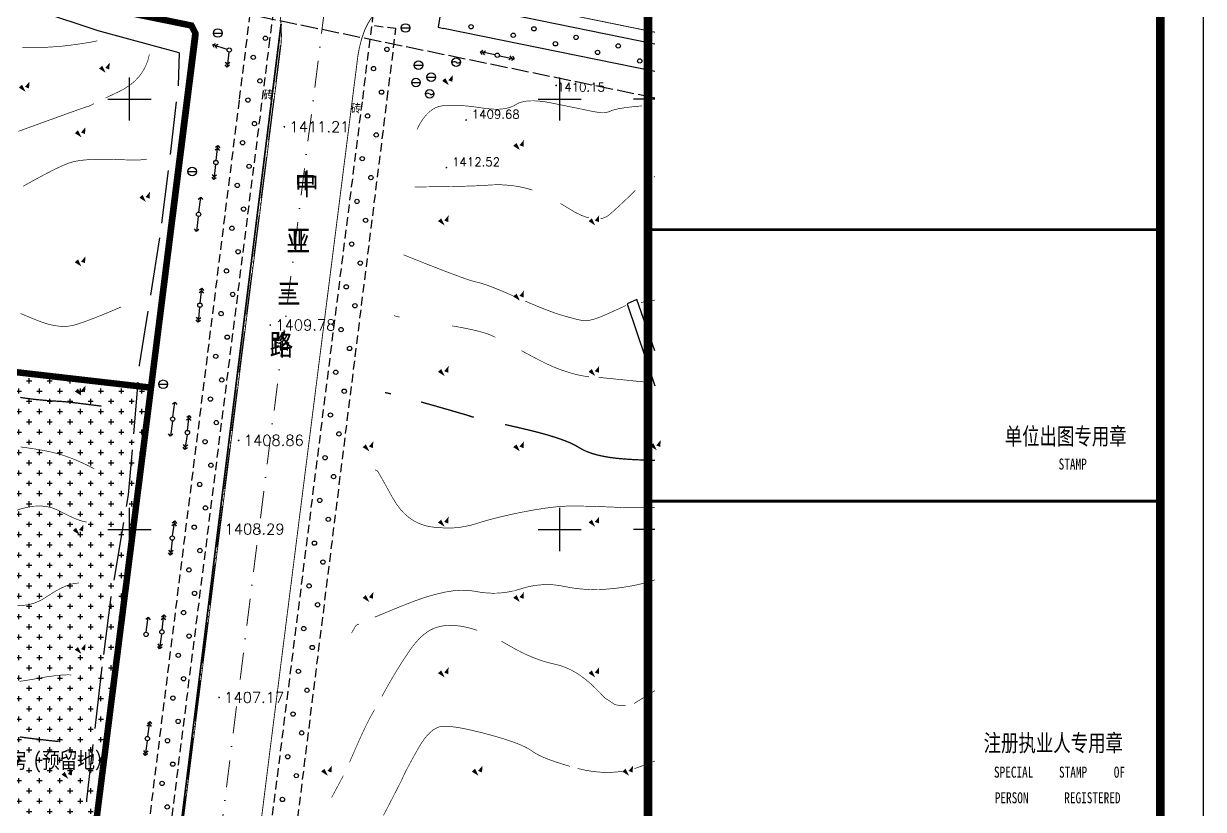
# Model space of a CAD drawing. Extents: x 496261 to 1768172, y 3738341 to 4579341.
# Drawn here: x 497175.4 to 497449.6, y 4379335 to 4379517.5 of the extents above; entities that cross this region are included whole.
import ezdxf
from ezdxf.enums import TextEntityAlignment as Align

# ---------------------------------------------------------------- set-up
doc = ezdxf.new("R2010")
doc.units = 0
doc.header["$MEASUREMENT"] = 0
for name, pattern in [('ACAD_ISO05W100', [34, 24, -3, 0.5, -3, 0.5, -3]), ('DASHDOT2', [0.5, 0.25, -0.125, 0, -0.125]), ('DIVIDE', [1.25, 0.5, -0.25, 0, -0.25, 0, -0.25]), ('X1', [5, 4, -1]), ('X5', [3, 2, -1])]:
    doc.linetypes.add(name, pattern=pattern)
doc.layers.get('0').update_dxf_attribs({"color": 8, "linetype": 'CONTINUOUS'})
for name, color, linetype in [('DGX', 8, 'CONTINUOUS'), ('DLSS', 8, 'CONTINUOUS'), ('DMTZ', 8, 'CONTINUOUS'), ('GCD1', 8, 'CONTINUOUS'), ('GXYZ', 8, 'CONTINUOUS'), ('JMD', 8, 'CONTINUOUS'), ('lgcd', 8, 'CONTINUOUS'), ('PUB_TEXT', 7, 'CONTINUOUS'), ('PUB_TITLE', 7, 'CONTINUOUS'), ('TK', 8, 'CONTINUOUS'), ('ZBTZ', 8, 'CONTINUOUS'), ('用地红线', 1, 'DIVIDE')]:
    doc.layers.add(name, color=color, linetype=linetype)
doc.layers.add('道路红线', color=1, linetype='CONTINUOUS', lineweight=0)
doc.styles.add('-宋体', font='', dxfattribs={"width": 0.8})
doc.styles.add('HT', font='simhei.ttf', dxfattribs={"width": 0.8})
doc.styles.add('HZ', font='', dxfattribs={"width": 0.8})
doc.styles.get("Standard").update_dxf_attribs({"font": 'rs.shx', "bigfont": 'hztxt.shx'})
doc.styles.add('宋体', font='')
doc.styles.get('-宋体').set_extended_font_data('SimSun')
doc.styles.get('HZ').set_extended_font_data('SimSun')
doc.styles.get('宋体').set_extended_font_data('SimSun')
doc.linetypes.add('10411', pattern='A,2,[150,AAA.SHX,S=1,R=0,X=0,Y=1],2,[151,AAA.SHX,S=1,R=0,X=0,Y=3],1e-11', length=4)
doc.linetypes.add('10421', pattern='A,2,[150,AAA.SHX,S=1,R=0,X=0,Y=1],1e-11', length=2)
doc.linetypes.add('1161', pattern='A,0,[149,AAA.SHX,S=0.1,R=0,X=0,Y=0],-1.6', length=1.6)

# ---------------------------------------------------------------- blocks, each defined once
blk = doc.blocks.new('GC200')
at = {"linetype": 'Continuous', "const_width": 0.2, "flags": 128}
blk.add_lwpolyline([(-0.1, 0, 1), (0.1, 0, 1)], format="xyb", close=True, dxfattribs=at)
blk = doc.blocks.new('gc013a')
at = {"linetype": 'Continuous'}
blk.add_line((0.5, 0), (4, 0), dxfattribs=at)
at = {"linetype": 'Continuous', "flags": 128}
for points in [[(2.88, 0.5), (3.38, 0), (2.88, -0.5)], [(3.5, 0.5), (4, 0), (3.5, -0.5)]]:
    blk.add_lwpolyline(points, dxfattribs=at)
blk = doc.blocks.new('gc170')
at = {"linetype": 'Continuous'}
blk.add_circle((0, 0), 0.5, dxfattribs=at)
blk = doc.blocks.new('GC042')
blk.add_line((-1, 0), (1, 0))
blk.add_circle((0, 0), 1)
blk = doc.blocks.new('gc046')
blk.add_circle((0, 0), 1)
for centre, start, end in [((-0.43, -0.55), 52.0967, 144.3058), ((0.43, 0.55), 232.0967, 324.3058)]:
    blk.add_arc(centre, 0.694, start, end)
blk = doc.blocks.new('gc090')
for points in [[(-1.02, 0.41, 1, 0, 0), (0.15, -0.9, 0, 0, 0)], [(1.07, 1.45, 0, 1, 0), (0.52, 0.05, 1, 1, 0)]]:
    blk.add_lwpolyline(points, format="xyseb")
blk = doc.blocks.new('gc013b')
at = {"linetype": 'Continuous'}
blk.add_line((0.5, 0), (4, 0), dxfattribs=at)
at = {"linetype": 'Continuous', "flags": 128}
blk.add_lwpolyline([(3.5, 0.5), (4, 0), (3.5, -0.5)], dxfattribs=at)

msp = doc.modelspace()

# ---------------------------------------------------------------- hatches: boundary and pattern name
h = msp.add_hatch()
h.set_pattern_fill('CROSS', color=8, scale=1.5, style=0)
h.set_pattern_definition([(0, (492730.299, 4384732.8264), (2.38125, 2.38125), [1.190625, -3.571875]), (90, (492730.8944, 4384732.2311), (-2.38125, 2.38125), [1.190625, -3.571875])])
h.paths.add_polyline_path([(497160.17, 4379438.09), (497205, 4379432.95), (497181.73, 4379248.73), (497139, 4379253.64)])

# ---------------------------------------------------------------- linework, layer by layer
at = {"color": 0}
for p, q in [((497439.59, 4379469.65), (497321.45, 4379469.65)), ((497321.45, 4379469.65), (497439.59, 4379469.65)), ((497439.12, 4379406.58), (497320.98, 4379406.58))]:
    msp.add_line(p, q, dxfattribs=at)
at = {"color": 0, "const_width": 0.675}
for points in [[(497321.45, 4379469.65), (497439.59, 4379469.65)], [(497320.98, 4379406.58), (497439.12, 4379406.58)]]:
    msp.add_lwpolyline(points, dxfattribs=at)
at = {"elevation": 1400.7}
msp.add_lwpolyline([(497160.17, 4379438.09), (497205, 4379432.95), (497181.73, 4379248.73), (497139, 4379253.64)], close=True, dxfattribs=at)
at = {"layer": 'DGX', "color": 8, "linetype": 'Continuous'}
for points, const_width, elevation in [([(497175.12, 4379512.03), (497176.13, 4379512.03), (497177.22, 4379512), (497178.36, 4379511.98), (497179.52, 4379511.99), (497180.71, 4379512.02), (497181.92, 4379512.09), (497183.16, 4379512.17), (497184.43, 4379512.29), (497185.72, 4379512.43), (497187.04, 4379512.6), (497188.3, 4379512.78), (497189.42, 4379512.95), (497190.41, 4379513.11), (497191.27, 4379513.26), (497191.99, 4379513.4), (497192.53, 4379513.53)], 0.15, 1409.5), ([(497194.42, 4379500.22), (497194.87, 4379500.44), (497196.1, 4379501.03), (497197.51, 4379501.69), (497198.92, 4379502.44), (497200.18, 4379503.29), (497201.3, 4379504.23), (497202.26, 4379505.26), (497203.07, 4379506.39), (497203.74, 4379507.62), (497204.26, 4379508.94), (497204.62, 4379510.36)], 0.15, 1409), ([(497174.18, 4379492.49), (497174.86, 4379492.74), (497176.54, 4379493.35), (497178.49, 4379494.06), (497180.72, 4379494.87), (497182.94, 4379495.67), (497184.88, 4379496.37), (497186.52, 4379496.96), (497187.88, 4379497.45), (497188.94, 4379497.82), (497189.72, 4379498.09), (497190.21, 4379498.25), (497190.41, 4379498.3), (497190.46, 4379498.3), (497190.53, 4379498.32), (497190.6, 4379498.34), (497190.68, 4379498.37), (497190.77, 4379498.41), (497190.87, 4379498.46), (497190.97, 4379498.52), (497191.09, 4379498.58), (497191.29, 4379498.7), (497191.66, 4379498.89), (497191.7, 4379498.91)], 0.15, 1409), ([(497175.26, 4379479.72), (497177.1, 4379480.75), (497178.79, 4379481.67), (497180.34, 4379482.5), (497181.74, 4379483.22), (497183, 4379483.85), (497184.12, 4379484.37), (497185.09, 4379484.8), (497185.91, 4379485.12), (497186.73, 4379485.37), (497187.68, 4379485.58), (497188.76, 4379485.75), (497189.98, 4379485.87), (497191.33, 4379485.96), (497192.81, 4379486), (497194.43, 4379486), (497196.18, 4379485.95), (497197.89, 4379485.9), (497199.39, 4379485.86), (497200.69, 4379485.85), (497201.77, 4379485.85), (497202.65, 4379485.87), (497203.32, 4379485.92), (497203.78, 4379485.98), (497204.04, 4379486.06)], 0.15, 1408.5), ([(497289.27, 4379454.23), (497288.13, 4379454.72), (497286.57, 4379455.39), (497285.17, 4379455.96), (497283.93, 4379456.45), (497282.86, 4379456.84), (497281.96, 4379457.14), (497281.22, 4379457.35), (497280.65, 4379457.47), (497279.95, 4379457.64), (497278.85, 4379457.98), (497277.34, 4379458.51), (497275.43, 4379459.21), (497273.1, 4379460.09), (497270.37, 4379461.15), (497267.23, 4379462.39), (497263.68, 4379463.81)], 0.15, 1408.5), ([(497315.34, 4379452.02), (497315.01, 4379451.87), (497314.29, 4379451.54), (497313.46, 4379451.16), (497312.53, 4379450.74), (497311.5, 4379450.27), (497310.45, 4379449.81), (497309.5, 4379449.41), (497308.63, 4379449.09), (497307.85, 4379448.83), (497307.16, 4379448.65), (497306.56, 4379448.53), (497306.04, 4379448.48), (497305.61, 4379448.5), (497305.2, 4379448.56), (497304.72, 4379448.65), (497304.19, 4379448.77), (497303.59, 4379448.91), (497302.93, 4379449.08), (497302.22, 4379449.27), (497301.44, 4379449.49), (497300.6, 4379449.73), (497299.67, 4379450.02), (497298.62, 4379450.38), (497297.46, 4379450.81), (497296.17, 4379451.31), (497294.77, 4379451.87), (497293.25, 4379452.5), (497291.96, 4379453.06)], 0.15, 1408.5), ([(497322.13, 4379453.3), (497318.85, 4379452.73)], 0.15, 1408.5), ([(497174.67, 4379450.19), (497175.83, 4379449.69), (497176.99, 4379449.21), (497178.15, 4379448.74), (497179.31, 4379448.29), (497180.45, 4379447.89), (497181.56, 4379447.58), (497182.64, 4379447.36), (497183.67, 4379447.23), (497184.67, 4379447.18), (497185.64, 4379447.22), (497186.57, 4379447.35), (497187.46, 4379447.57), (497188.4, 4379447.87), (497189.44, 4379448.23), (497190.6, 4379448.65), (497191.86, 4379449.13), (497193.24, 4379449.68), (497194.74, 4379450.29), (497196.34, 4379450.96), (497198.06, 4379451.7)], 0.15, 1408), ([(497262.8, 4379449.34), (497262.54, 4379449.39), (497261.89, 4379449.54), (497261.49, 4379449.67)], 0.15, 1408), ([(497285.01, 4379444.64), (497284.61, 4379444.84), (497283.84, 4379445.19), (497283.06, 4379445.49), (497282.07, 4379445.8), (497280.87, 4379446.12), (497279.48, 4379446.45), (497277.87, 4379446.78), (497276.06, 4379447.12), (497274.92, 4379447.31)], 0.15, 1408), ([(497306.77, 4379435.49), (497305.8, 4379435.61), (497304.05, 4379435.95), (497302.25, 4379436.43), (497300.4, 4379437.04), (497298.51, 4379437.78), (497296.58, 4379438.66), (497294.59, 4379439.67), (497292.67, 4379440.7), (497291.08, 4379441.54)], 0.15, 1408), ([(497309.46, 4379435.3), (497309.18, 4379435.33), (497309.07, 4379435.33)], 0.15, 1408), ([(497320.85, 4379434.15), (497309.46, 4379435.3)], 0.15, 1408), ([(497174.6, 4379430.68), (497175.74, 4379430.51), (497176.79, 4379430.37), (497177.74, 4379430.25), (497178.6, 4379430.16), (497179.4, 4379430.09), (497180.15, 4379430.02), (497180.85, 4379429.96), (497181.51, 4379429.91), (497182.13, 4379429.87), (497182.71, 4379429.83), (497183.24, 4379429.8), (497183.73, 4379429.78), (497184.3, 4379429.74), (497185.08, 4379429.67), (497186.08, 4379429.57), (497187.29, 4379429.43), (497188.71, 4379429.26), (497190.35, 4379429.06), (497192.2, 4379428.82), (497193.5, 4379428.65)], 0.3, 1407.5), ([(497260.79, 4379431.5), (497260.36, 4379431.6), (497259.75, 4379431.74), (497259.39, 4379431.79)], 0.3, 1407.5), ([(497280.06, 4379426.07), (497279.51, 4379426.22), (497279.21, 4379426.31), (497278.94, 4379426.41), (497278.4, 4379426.57), (497277.59, 4379426.82), (497276.5, 4379427.13), (497275.15, 4379427.52), (497273.53, 4379427.99), (497271.65, 4379428.53), (497269.49, 4379429.14), (497267.76, 4379429.62)], 0.3, 1407.5), ([(497322.13, 4379416.1), (497320.97, 4379416.1), (497319.66, 4379416.13), (497318.22, 4379416.19), (497316.64, 4379416.27), (497314.91, 4379416.39), (497313.18, 4379416.54), (497311.57, 4379416.75), (497310.08, 4379417.01), (497308.7, 4379417.32), (497307.45, 4379417.68), (497306.31, 4379418.1), (497305.3, 4379418.56), (497304.4, 4379419.08), (497303.45, 4379419.63), (497302.27, 4379420.19), (497300.86, 4379420.75), (497299.22, 4379421.32), (497297.36, 4379421.9), (497295.27, 4379422.48), (497292.95, 4379423.07), (497290.4, 4379423.67), (497287.9, 4379424.24), (497287.29, 4379424.38)], 0.3, 1407.5), ([(497174.72, 4379419.18), (497175.69, 4379419.05), (497177.45, 4379418.79), (497179.06, 4379418.53), (497180.51, 4379418.26), (497181.82, 4379417.99), (497182.97, 4379417.71), (497183.97, 4379417.43), (497184.9, 4379417.13), (497185.85, 4379416.79), (497186.81, 4379416.43), (497187.79, 4379416.03), (497188.78, 4379415.59), (497189.79, 4379415.13), (497190.81, 4379414.63), (497191.84, 4379414.09)], 0.15, 1407), ([(497170.97, 4379403.34), (497172.69, 4379404.09), (497174.52, 4379404.73), (497176.25, 4379405.17), (497177.9, 4379405.42), (497179.44, 4379405.46), (497180.89, 4379405.31), (497182.24, 4379404.96), (497183.5, 4379404.41), (497184.66, 4379403.81), (497185.73, 4379403.28), (497186.69, 4379402.82), (497187.56, 4379402.45), (497188.33, 4379402.16), (497189, 4379401.94), (497189.57, 4379401.8), (497190.04, 4379401.75)], 0.15, 1406.5), ([(497169.7, 4379383.07), (497170.14, 4379382.93), (497171.83, 4379382.54), (497173.45, 4379382.35), (497175.01, 4379382.34), (497176.49, 4379382.53), (497177.91, 4379382.91), (497179.27, 4379383.48), (497180.55, 4379384.25), (497181.77, 4379385.05), (497182.91, 4379385.74), (497183.99, 4379386.32), (497184.99, 4379386.79), (497185.92, 4379387.15), (497186.79, 4379387.39), (497187.58, 4379387.53), (497188.3, 4379387.55)], 0.15, 1406), ([(497174.5, 4379364.73), (497175.88, 4379364.93), (497177.23, 4379365.15), (497178.54, 4379365.39), (497179.8, 4379365.62), (497180.97, 4379365.81), (497182.08, 4379365.96), (497183.11, 4379366.09), (497184.06, 4379366.18), (497184.93, 4379366.23), (497185.73, 4379366.25), (497186.46, 4379366.23)], 0.15, 1405.5), ([(497302.4, 4379344.98), (497302.02, 4379345.09), (497300.27, 4379345.62), (497298.71, 4379346.13), (497297.33, 4379346.63), (497296.13, 4379347.11), (497295.11, 4379347.59), (497294.27, 4379348.05), (497293.62, 4379348.49), (497292.97, 4379348.94), (497292.15, 4379349.39), (497291.15, 4379349.86), (497289.98, 4379350.34), (497288.63, 4379350.83), (497287.1, 4379351.33), (497285.4, 4379351.84), (497283.52, 4379352.37), (497281.64, 4379352.86), (497279.91, 4379353.28), (497278.33, 4379353.63), (497276.91, 4379353.91), (497275.64, 4379354.11), (497274.53, 4379354.24), (497273.58, 4379354.3), (497272.77, 4379354.29), (497272.05, 4379354.17), (497271.33, 4379353.89), (497270.62, 4379353.47), (497269.91, 4379352.9), (497269.2, 4379352.18), (497268.49, 4379351.31), (497267.79, 4379350.29), (497267.09, 4379349.12), (497266.42, 4379347.93), (497265.83, 4379346.86), (497265.31, 4379345.9), (497264.85, 4379345.06), (497264.47, 4379344.34), (497264.15, 4379343.73), (497263.91, 4379343.24), (497263.73, 4379342.86), (497263.56, 4379342.48), (497263.32, 4379341.97), (497263.01, 4379341.33), (497262.62, 4379340.57), (497262.17, 4379339.68), (497261.65, 4379338.66), (497261.06, 4379337.52), (497260.41, 4379336.25), (497259.71, 4379334.91), (497259, 4379333.56)], 0.15, 1405.5), ([(497174.52, 4379351.81), (497175.82, 4379351.64), (497177.15, 4379351.47), (497178.42, 4379351.32), (497179.56, 4379351.19), (497180.56, 4379351.07), (497181.43, 4379350.97), (497182.15, 4379350.9), (497182.74, 4379350.84), (497183.19, 4379350.8), (497183.5, 4379350.78)], 0.3, 1405), ([(497322.13, 4379346.22), (497320.81, 4379345.72), (497319.09, 4379345.06), (497317.32, 4379344.46)], 0.15, 1405.5), ([(497314.64, 4379343.88), (497313.65, 4379343.72), (497311.78, 4379343.58), (497309.87, 4379343.6), (497307.93, 4379343.76), (497305.96, 4379344.08), (497304.18, 4379344.5)], 0.15, 1405.5)]:
    msp.add_lwpolyline(points, dxfattribs=dict(at, const_width=const_width, elevation=elevation))
at = {"layer": 'DGX', "color": 8, "linetype": 'Continuous', "const_width": 0.15, "flags": 128}
msp.add_lwpolyline([(497319.1, 4379498.39), (497317.68, 4379498.27), (497316.41, 4379498.14), (497315.28, 4379498), (497314.3, 4379497.85), (497313.46, 4379497.7), (497312.76, 4379497.54), (497312.21, 4379497.38), (497311.81, 4379497.21), (497311.44, 4379497.05), (497311.02, 4379496.94), (497310.52, 4379496.88), (497309.97, 4379496.86), (497309.35, 4379496.88), (497308.66, 4379496.95), (497307.92, 4379497.06), (497307.11, 4379497.22), (497306.23, 4379497.41), (497305.27, 4379497.61), (497304.24, 4379497.82), (497303.13, 4379498.05), (497301.94, 4379498.29), (497300.68, 4379498.55), (497299.34, 4379498.82), (497297.93, 4379499.1), (497296.53, 4379499.35), (497295.24, 4379499.51), (497294.05, 4379499.58), (497292.97, 4379499.57), (497292, 4379499.48), (497291.13, 4379499.29), (497290.37, 4379499.02), (497289.72, 4379498.66), (497289.07, 4379498.3), (497288.33, 4379498.02), (497287.5, 4379497.81), (497286.57, 4379497.68), (497285.55, 4379497.62), (497284.44, 4379497.65), (497283.23, 4379497.75), (497281.93, 4379497.92), (497280.6, 4379498.12), (497279.34, 4379498.28), (497278.13, 4379498.4), (497276.97, 4379498.48), (497275.87, 4379498.53), (497274.83, 4379498.54), (497273.84, 4379498.52), (497272.9, 4379498.45), (497272.01, 4379498.3), (497271.16, 4379497.99), (497270.35, 4379497.53), (497269.57, 4379496.91), (497268.82, 4379496.14), (497268.12, 4379495.23), (497267.44, 4379494.15), (497266.81, 4379492.93)], dxfattribs=at)
for points, elevation in [([(497293.63, 4379478.84), (497292.74, 4379479.13), (497291.65, 4379479.4), (497290.61, 4379479.62), (497289.57, 4379479.79), (497288.54, 4379479.92), (497287.51, 4379480.01), (497286.5, 4379480.07), (497285.49, 4379480.08), (497284.48, 4379480.06), (497283.49, 4379480), (497282.35, 4379479.92), (497280.93, 4379479.85), (497279.21, 4379479.78), (497277.21, 4379479.73), (497274.91, 4379479.68), (497272.33, 4379479.63), (497269.46, 4379479.6), (497266.29, 4379479.57)], 1409), ([(497322.13, 4379482.03), (497321.85, 4379481.87)], 1409), ([(497317.58, 4379478.77), (497317.13, 4379478.35), (497316.54, 4379477.77), (497315.92, 4379477.16), (497315.27, 4379476.55), (497314.6, 4379475.92), (497313.91, 4379475.27), (497313.19, 4379474.62), (497312.46, 4379473.94), (497311.69, 4379473.25), (497310.87, 4379472.66), (497309.94, 4379472.29), (497309.46, 4379472.21)], 1409), ([(497306.77, 4379472.38), (497306.54, 4379472.43), (497305.21, 4379472.9), (497303.77, 4379473.58), (497302.22, 4379474.48), (497300.67, 4379475.43), (497300.14, 4379475.74)], 1409), ([(497258.49, 4379412.15), (497258.31, 4379412.47), (497258.02, 4379412.97), (497257.83, 4379413.3), (497257.73, 4379413.45), (497257.68, 4379413.52), (497257.62, 4379413.57), (497257.55, 4379413.63), (497257.47, 4379413.68), (497257.38, 4379413.73), (497257.29, 4379413.77), (497257.19, 4379413.81), (497257.07, 4379413.84)], 1407), ([(497274.05, 4379400.33), (497271.44, 4379400.45), (497270.04, 4379400.63), (497268.67, 4379400.91), (497267.38, 4379401.36), (497266.16, 4379401.96), (497265.01, 4379402.72), (497263.94, 4379403.64), (497262.94, 4379404.71), (497262.02, 4379405.94), (497261.17, 4379407.33), (497260.41, 4379408.71), (497259.74, 4379409.91), (497259.17, 4379410.94), (497258.69, 4379411.79), (497258.49, 4379412.15)], 1407), ([(497322.13, 4379405.19), (497321.06, 4379405.11), (497319.81, 4379405.06), (497318.44, 4379405.04), (497316.95, 4379405.05), (497315.34, 4379405.08), (497313.61, 4379405.15), (497311.87, 4379405.22), (497310.23, 4379405.29), (497308.7, 4379405.34), (497307.26, 4379405.39), (497305.93, 4379405.42), (497304.7, 4379405.44), (497303.57, 4379405.45), (497302.54, 4379405.46), (497301.52, 4379405.43), (497300.42, 4379405.37), (497299.23, 4379405.27), (497297.96, 4379405.13), (497296.6, 4379404.95), (497295.16, 4379404.73), (497293.63, 4379404.48), (497292.02, 4379404.18), (497290.4, 4379403.86), (497288.83, 4379403.53), (497287.31, 4379403.19), (497285.85, 4379402.84), (497284.44, 4379402.48), (497283.08, 4379402.12), (497281.79, 4379401.74), (497280.54, 4379401.35), (497279.31, 4379401), (497278.06, 4379400.72), (497276.78, 4379400.51), (497275.48, 4379400.39), (497274.2, 4379400.33)], 1407), ([(497274.2, 4379400.33), (497274.16, 4379400.33), (497274.05, 4379400.33)], 1407), ([(497322.13, 4379388.31), (497321.45, 4379388.08), (497320.28, 4379387.73), (497319.06, 4379387.41), (497317.79, 4379387.12), (497316.47, 4379386.86), (497315.1, 4379386.63), (497313.68, 4379386.43), (497312.21, 4379386.26), (497310.73, 4379386.14), (497309.28, 4379386.07), (497307.85, 4379386.05), (497306.45, 4379386.08), (497305.08, 4379386.17), (497303.73, 4379386.32), (497302.41, 4379386.51), (497301.12, 4379386.76), (497299.84, 4379387), (497298.56, 4379387.15), (497297.28, 4379387.21), (497295.99, 4379387.18), (497294.71, 4379387.06), (497293.43, 4379386.86), (497292.14, 4379386.57), (497290.86, 4379386.19), (497289.57, 4379385.82), (497289.42, 4379385.78)], 1406.5), ([(497289.27, 4379385.75), (497288.26, 4379385.53), (497286.94, 4379385.33), (497285.61, 4379385.22), (497284.27, 4379385.2), (497282.91, 4379385.27), (497281.53, 4379385.43), (497280.15, 4379385.67), (497278.67, 4379385.88), (497277.03, 4379385.91), (497275.22, 4379385.76), (497273.24, 4379385.44), (497271.1, 4379384.94), (497268.79, 4379384.27), (497266.32, 4379383.42), (497263.68, 4379382.39), (497261.12, 4379381.35), (497258.9, 4379380.43), (497257.02, 4379379.65), (497256.98, 4379379.63)], 1406.5), ([(497253.3, 4379378.05), (497252.82, 4379377.82), (497252.61, 4379377.69), (497252.56, 4379377.61), (497252.49, 4379377.48), (497252.39, 4379377.32), (497252.28, 4379377.12), (497252.14, 4379376.88), (497251.98, 4379376.61), (497251.81, 4379376.29), (497251.61, 4379375.93)], 1406.5), ([(497280.8, 4379376.58), (497280.37, 4379376.73), (497279.21, 4379377.07), (497278.1, 4379377.34), (497277.03, 4379377.54), (497276, 4379377.66), (497275.01, 4379377.73), (497274.07, 4379377.72), (497273.17, 4379377.65), (497272.32, 4379377.52), (497271.51, 4379377.31), (497270.74, 4379377.04), (497270, 4379376.69), (497269.26, 4379376.24), (497268.53, 4379375.7), (497267.8, 4379375.06), (497267.07, 4379374.33), (497266.34, 4379373.51), (497265.62, 4379372.58), (497264.9, 4379371.57), (497264.19, 4379370.5), (497263.5, 4379369.45), (497262.83, 4379368.4), (497262.18, 4379367.35), (497261.55, 4379366.31), (497260.94, 4379365.28), (497260.34, 4379364.25), (497259.77, 4379363.23), (497259.22, 4379362.23), (497258.69, 4379361.29), (497258.66, 4379361.24)], 1406), ([(497310.63, 4379360.75), (497310.56, 4379360.82), (497309.6, 4379361.8), (497308.5, 4379362.92), (497307.32, 4379364.05), (497306.13, 4379365.07), (497304.94, 4379365.98), (497303.73, 4379366.76), (497302.51, 4379367.43), (497301.28, 4379367.98), (497300.04, 4379368.42), (497298.79, 4379368.73), (497297.53, 4379369.03), (497296.24, 4379369.39), (497294.94, 4379369.83), (497293.62, 4379370.34), (497292.27, 4379370.92), (497290.91, 4379371.57), (497289.53, 4379372.3), (497288.13, 4379373.09), (497286.73, 4379373.89), (497286.43, 4379374.05)], 1406), ([(497322.13, 4379362.57), (497322.05, 4379362.52), (497320.49, 4379361.56), (497319.14, 4379360.73), (497318.01, 4379360.04), (497317.27, 4379359.59)], 1406), ([(497310.56, 4379360.82), (497312.88, 4379359.31), (497314.29, 4379359.05), (497315.32, 4379359.05)], 1406), ([(497256.94, 4379358.14), (497256.9, 4379358.06), (497256.52, 4379357.39), (497256.17, 4379356.77), (497255.82, 4379356.13), (497255.45, 4379355.4), (497255.04, 4379354.59), (497254.6, 4379353.68), (497254.14, 4379352.69), (497253.64, 4379351.61), (497253.11, 4379350.43), (497252.56, 4379349.17), (497252.02, 4379347.93), (497251.53, 4379346.83), (497251.14, 4379345.94)], 1406), ([(497249.7, 4379342.84), (497249.7, 4379342.83), (497249.5, 4379342.45), (497249.23, 4379341.95), (497248.91, 4379341.34), (497248.52, 4379340.62), (497248.07, 4379339.78), (497247.56, 4379338.82), (497246.98, 4379337.75)], 1406)]:
    msp.add_lwpolyline(points, dxfattribs=dict(at, elevation=elevation))
at = {"layer": 'DLSS', "color": 8, "linetype": 'X5'}
for p, q in [((497259.9, 4379500), (497261.93, 4379516.34)), ((497214.69, 4379136.48), (497259.9, 4379500))]:
    msp.add_line(p, q, dxfattribs=at)
at = {"layer": 'DLSS', "color": 8, "linetype": 'Continuous'}
for points in [[(497225.18, 4379535.29, 0.2, 0.2, -0.020197), (497227.48, 4379533.11, 0.2, 0.2, -0.046426), (497229.64, 4379530.44, 0.2, 0.2, -0.017807), (497231.78, 4379526.98, 0.2, 0.2, -0.016255), (497233.85, 4379523.03, 0.2, 0.2, -0.081406), (497235.08, 4379518.91, 0.2, 0.2, -0.054237), (497235.2, 4379512.47, 0.2, 0.2, 0)], [(497265.07, 4379527.15, 0.2, 0.2, 0.019969), (497263.48, 4379526.45, 0.2, 0.2, 0.06238), (497261.93, 4379525.45, 0.2, 0.2, 0.040855), (497259.39, 4379522.92, 0.2, 0.2, 0.026592), (497256.04, 4379518.55, 0.2, 0.2, 0.066247), (497254.37, 4379515.24, 0.2, 0.2, 0.046113), (497253.09, 4379510.09, 0.2, 0.2, 0)]]:
    msp.add_lwpolyline(points, format="xyseb", dxfattribs=at)
at = {"layer": 'DLSS', "linetype": 'Continuous'}
msp.add_lwpolyline([(497225.18, 4379535.29, 0.2, 0.2, -0.020197), (497227.48, 4379533.11, 0.2, 0.2, -0.046426), (497229.64, 4379530.44, 0.2, 0.2, -0.017807), (497231.78, 4379526.98, 0.2, 0.2, -0.016255), (497233.85, 4379523.03, 0.2, 0.2, -0.081406), (497235.08, 4379518.91, 0.2, 0.2, -0.054237), (497235.2, 4379512.47, 0.2, 0.2, 0)], format="xyseb", dxfattribs=at)
at = {"layer": 'DLSS', "color": 8, "linetype": 'Continuous', "const_width": 0.2, "elevation": 1415.63, "flags": 128}
msp.add_lwpolyline([(497265.07, 4379527.15), (497322.13, 4379515.51)], dxfattribs=at)
at = {"layer": 'DLSS', "color": 8, "linetype": 'X5', "flags": 128}
for points in [[(497225.58, 4379500), (497228.32, 4379521.94)], [(497180.68, 4379140.49), (497225.58, 4379500)]]:
    msp.add_lwpolyline(points, dxfattribs=at)
for points, elevation in [([(497232.45, 4379512.35), (497233.81, 4379523.12)], 1401), ([(497254.2, 4379500), (497256.59, 4379519.04)], 1401.06), ([(497261.93, 4379516.34), (497256.34, 4379517.04)], 22.71), ([(497230.9, 4379500), (497232.45, 4379512.35)], 1401), ([(497185.52, 4379139.92), (497230.9, 4379500)], 1401), ([(497208.52, 4379137.2), (497254.2, 4379500)], 1401.06)]:
    msp.add_lwpolyline(points, dxfattribs=dict(at, elevation=elevation))
at = {"layer": 'DLSS', "linetype": 'Continuous', "elevation": -23.72, "flags": 128}
for points, const_width in [([(497187.51, 4379135.59), (497235.23, 4379517.42)], 0.4), ([(497235.2, 4379512.47), (497233.63, 4379500)], 0.2), ([(497253.09, 4379510.09), (497251.81, 4379500)], 0.2), ([(497233.63, 4379500), (497214.99, 4379352.1)], 0.2), ([(497251.81, 4379500), (497244.93, 4379445.63)], 0.2), ([(497244.93, 4379445.63), (497232.52, 4379347.68)], 0.2), ([(497214.99, 4379352.1), (497188.11, 4379139.61)], 0.2), ([(497232.52, 4379347.68), (497206.19, 4379137.48)], 0.2)]:
    msp.add_lwpolyline(points, dxfattribs=dict(at, const_width=const_width))
at = {"layer": 'DLSS', "color": 8, "linetype": 'Continuous', "const_width": 0.2, "flags": 128}
for points in [[(497235.2, 4379512.47), (497234.78, 4379509.15)], [(497234.78, 4379509.15), (497233.63, 4379500)], [(497253.09, 4379510.09), (497251.81, 4379500)], [(497233.63, 4379500), (497214.99, 4379352.1)], [(497251.81, 4379500), (497245.4, 4379449.38)], [(497244.93, 4379445.63), (497232.52, 4379347.68)], [(497214.99, 4379352.1), (497188.11, 4379139.61)], [(497232.52, 4379347.68), (497206.19, 4379137.48)]]:
    msp.add_lwpolyline(points, dxfattribs=at)
at = {"layer": 'DMTZ', "color": 8, "linetype": '10411', "flags": 128}
for points, elevation in [([(497211.54, 4379510.73), (497192.69, 4379515.83), (497165.04, 4379525.03)], 1415.41), ([(497211.41, 4379503.06), (497211.64, 4379510.73)], 1410.67), ([(497211.47, 4379510.62), (497211.47, 4379510.66)], 1410.67), ([(497209.52, 4379487.11), (497210.96, 4379499.31)], 1410.67), ([(497207.5, 4379471.16), (497209.05, 4379483.36)], 1410.67), ([(497204.94, 4379454.47), (497207.06, 4379467.73)], 1410.67), ([(497202.31, 4379437.98), (497202.33, 4379438.2), (497204.33, 4379450.72)], 1410.67), ([(497200.99, 4379422.23), (497202, 4379434.23)], 1410.67), ([(497199.34, 4379405.35), (497199.8, 4379408.09), (497200.68, 4379418.48)], 1410.67), ([(497196.43, 4379388.26), (497198.7, 4379401.6)], 1410.67), ([(497194.03, 4379370.99), (497195.77, 4379384.39), (497195.79, 4379384.51)], 1410.67), ([(497192.01, 4379353.8), (497193.66, 4379368.1)], 1410.67), ([(497190.05, 4379336.74), (497190.09, 4379337.23), (497191.57, 4379350.05)], 1410.67)]:
    msp.add_lwpolyline(points, dxfattribs=dict(at, elevation=elevation))
at = {"layer": 'DMTZ', "color": 8, "linetype": '10421', "elevation": 1407.14, "flags": 128}
msp.add_lwpolyline([(497322.13, 4379441.47), (497317.93, 4379453.43), (497315.67, 4379452.43), (497322.13, 4379433.36)], dxfattribs=at)
at = {"layer": 'GXYZ', "color": 8, "linetype": 'X1', "elevation": 1403.85, "flags": 128}
msp.add_lwpolyline([(497322.13, 4379500.23), (497147.15, 4379536.14)], dxfattribs=at)
at = {"layer": 'lgcd', "color": 8, "linetype": 'Continuous', "const_width": 0.2, "elevation": 1408.29, "flags": 128}
msp.add_lwpolyline([(497220.8, 4379400.1, 1), (497221, 4379400.1, 1)], format="xyb", close=True, dxfattribs=at)
at = {"layer": 'PUB_TITLE'}
msp.add_lwpolyline([(496260.59, 4378959.16), (497449.59, 4378959.16), (497449.59, 4379800.16), (496260.59, 4379800.16)], close=True, dxfattribs=at)
for points, const_width in [([(496285.59, 4378969.16), (497439.59, 4378969.16), (497439.59, 4379790.16), (496285.59, 4379790.16)], 1), ([(497320.49, 4379790.16), (497439.59, 4379790.16), (497439.59, 4378969.16), (497320.49, 4378969.16)], 1.98)]:
    msp.add_lwpolyline(points, close=True, dxfattribs=dict(at, const_width=const_width))
at = {"layer": 'TK', "color": 8, "linetype": 'Continuous'}
for p, q in [((497200, 4379495), (497200, 4379505)), ((497300, 4379495), (497300, 4379505)), ((497195, 4379500), (497205, 4379500)), ((497295, 4379500), (497305, 4379500)), ((497322.13, 4379500), (497317.13, 4379500)), ((497200, 4379395), (497200, 4379405)), ((497300, 4379395), (497300, 4379405)), ((497195, 4379400), (497205, 4379400)), ((497295, 4379400), (497305, 4379400)), ((497322.13, 4379400), (497317.13, 4379400))]:
    msp.add_line(p, q, dxfattribs=at)
at = {"layer": 'ZBTZ', "color": 8, "linetype": '1161', "elevation": 1396.26, "flags": 128}
msp.add_lwpolyline([(497322.13, 4379512.75), (497272.78, 4379522.82), (497271.76, 4379516.66), (497273, 4379516.41)], dxfattribs=at)
at = {"layer": 'ZBTZ', "color": 8, "linetype": '1161', "flags": 128}
msp.add_lwpolyline([(497322.13, 4379506.38), (497273, 4379516.41)], dxfattribs=at)
at = {"layer": '用地红线', "color": 1, "linetype": 'ACAD_ISO05W100', "ltscale": 0.4}
msp.add_line((497188.11, 4379139.61, 1400.7), (497235.2, 4379512.47, 1400.7), dxfattribs=at)
at = {"layer": '用地红线', "color": 1, "linetype": 'DIVIDE', "ltscale": 15, "const_width": 1.5, "elevation": 1400.7}
msp.add_lwpolyline([(497214.38, 4379517.07), (496699.16, 4379622.03), (496480.56, 4379666.65), (496441.99, 4379232.97), (497169.2, 4379149.49), (497215.28, 4379514.34), (497215.3, 4379514.78), (497215.3, 4379515.31), (497214.62, 4379516.67)], close=True, dxfattribs=at)
at = {"layer": '用地红线', "color": 4, "linetype": 'DIVIDE', "ltscale": 15, "const_width": 1.5, "elevation": 1400.7}
msp.add_lwpolyline([(496626.06, 4379636.95), (497214.38, 4379517.07), (497215.3, 4379515.31), (497205, 4379432.95), (496609.16, 4379501.35), (496626.06, 4379636.95)], close=True, dxfattribs=at)
at = {"layer": '道路红线', "linetype": 'DASHDOT2', "ltscale": 25}
msp.add_line((497247, 4379533.88, -23.72), (497175.66, 4378969.16, -23.72), dxfattribs=at)

# ---------------------------------------------------------------- block references
at = {"layer": 'DMTZ', "color": 8, "linetype": 'Continuous'}
for p in [(497194.32, 4379506.99), (497274.06, 4379504.12), (497175.67, 4379502.58), (497188.68, 4379491.99), (497290.59, 4379489.04), (497203.68, 4379476.99), (497273.09, 4379471.54), (497308.09, 4379471.54), (497188.68, 4379461.99), (497290.59, 4379454.04), (497273.09, 4379436.54), (497308.09, 4379436.54), (497188.68, 4379431.99), (497255.59, 4379419.04), (497290.59, 4379419.04), (497322.38, 4379419.31), (497273.09, 4379401.54), (497308.09, 4379401.54), (497188.22, 4379399.67), (497255.59, 4379384.04), (497290.59, 4379384.04), (497188.68, 4379371.99), (497273.09, 4379366.54), (497308.09, 4379366.54), (497185.6, 4379342.98), (497245.95, 4379343.69), (497245.95, 4379343.69), (497280.95, 4379343.69), (497280.95, 4379343.69), (497315.95, 4379343.69), (497315.95, 4379343.69)]:
    msp.add_blockref('gc090', p, dxfattribs=at)
at = {"layer": 'GCD1', "color": 8, "linetype": 'Continuous'}
for p in [(497235.99, 4379493.54, 1411.21), (497235.99, 4379493.54, 1411.21), (497232.72, 4379447.5), (497232.72, 4379447.5), (497225.37, 4379420.71, 1408.86), (497225.37, 4379420.71, 1408.86)]:
    msp.add_blockref('GC200', p, dxfattribs=at)
at = {"layer": 'GXYZ', "color": 8, "linetype": 'Continuous'}
for name, p in [('GC042', (497220.52, 4379515.33, 1410.6)), ('GC042', (497220.52, 4379515.33, 1410.6)), ('GC042', (497264.12, 4379516.5, 1410.3)), ('gc170', (497223.17, 4379511.38)), ('gc170', (497285.47, 4379510.15)), ('GC042', (497267.18, 4379507.86, 1410.09)), ('gc046', (497275.93, 4379508.53, 1410.06)), ('GC042', (497266.58, 4379503.82, 1409.94)), ('GC042', (497270.14, 4379505.1, 1409.77)), ('gc046', (497269.76, 4379501.19, 1409.6)), ('gc170', (497220.07, 4379485.25)), ('GC042', (497214.58, 4379483.18, 1409.6)), ('gc170', (497216.05, 4379473.23)), ('gc170', (497216.35, 4379452.11)), ('GC042', (497207.85, 4379433.73, 1408.94)), ('gc170', (497210.03, 4379425.65)), ('gc170', (497213.45, 4379422.53)), ('gc170', (497209.95, 4379398.02)), ('gc170', (497203.84, 4379375.64)), ('gc170', (497207.54, 4379376.21)), ('gc170', (497204.17, 4379351.44))]:
    msp.add_blockref(name, p, dxfattribs=at)
for name, p, rotation in [('gc013a', (497223.17, 4379511.38), 162.5118349527592), ('gc013a', (497223.17, 4379511.38), 263.2272992691734), ('gc013a', (497285.47, 4379510.15), 168.5226322319323), ('gc013a', (497285.47, 4379510.15), 348.4588536215992), ('gc013a', (497220.07, 4379485.25), 83.22729926917341), ('gc013a', (497220.07, 4379485.25), 263.609163280638), ('gc013b', (497216.05, 4379473.23), 82.94096532192292), ('gc013b', (497216.05, 4379473.23), 262.7841476208736), ('gc013a', (497216.35, 4379452.11), 83.60916328063799), ('gc013a', (497216.35, 4379452.11), 264.3970482231107), ('gc013b', (497210.03, 4379425.65), 82.78414762087357), ('gc013a', (497213.45, 4379422.53), 84.39704822311072), ('gc013b', (497210.03, 4379425.65), 262.7543937662869), ('gc013a', (497213.45, 4379422.53), 261.8764423358496), ('gc013a', (497209.95, 4379398.02), 81.87644233584955), ('gc013a', (497209.95, 4379398.02), 263.6918152948184), ('gc013b', (497203.84, 4379375.64), 82.75439376628692), ('gc013a', (497207.54, 4379376.21), 83.69181529481837), ('gc013a', (497207.54, 4379376.21), 262.2407179576543), ('gc013a', (497204.17, 4379351.44), 82.24071795765433), ('gc013a', (497204.17, 4379351.44), 262.9501918581398)]:
    msp.add_blockref(name, p, dxfattribs=dict(at, rotation=rotation))
at = {"layer": 'lgcd', "color": 8, "linetype": 'Continuous'}
for p in [(497299.19, 4379503.14), (497278.22, 4379495.12), (497273.66, 4379484.06), (497220.9, 4379400.1, 1408.29), (497220.82, 4379360.99, 1407.16)]:
    msp.add_blockref('GC200', p, dxfattribs=at)
at = {"layer": 'ZBTZ', "color": 8, "linetype": 'Continuous'}
for p, rotation in [((497279.39, 4379516.79), 348.537958470715), ((497293.99, 4379516.3), 348.5495642011151), ((497231.58, 4379514.12), 82.72231111358697), ((497289.19, 4379514.81), 348.537958470715), ((497298.99, 4379512.82), 348.537958470715), ((497303.79, 4379514.31), 348.5495642011151), ((497228.77, 4379509.68), 262.8396600921367), ((497259.83, 4379511.51), 262.8824065491447), ((497308.79, 4379510.83), 348.537958470715), ((497313.59, 4379512.32), 348.5495642011151), ((497256.71, 4379507.08), 82.89686327464449), ((497318.59, 4379508.85), 348.537958470715), ((497230.31, 4379504.2), 82.72231111358697), ((497258.59, 4379501.59), 262.8824065491447), ((497227.53, 4379499.76), 262.8396600921367), ((497255.34, 4379496.06), 82.89686328788231), ((497229.05, 4379494.28), 82.72231111358697), ((497257.35, 4379491.66), 262.8824065359072), ((497226.28, 4379489.84), 262.8396600921367), ((497254.1, 4379486.14), 82.89686328788231), ((497227.78, 4379484.36), 82.72231111358697), ((497225.03, 4379479.92), 262.8396600921367), ((497256.11, 4379481.74), 262.8824065359072), ((497226.51, 4379474.44), 82.72231111358697), ((497252.87, 4379476.21), 82.89686328788231), ((497254.87, 4379471.82), 262.8824065359072), ((497223.79, 4379469.99), 262.8396600921367), ((497251.63, 4379466.29), 82.89686328788231), ((497225.25, 4379464.52), 82.72231111358697), ((497253.64, 4379461.9), 262.8824065359072), ((497222.54, 4379460.07), 262.8396600921367), ((497250.39, 4379456.37), 82.89686328788231), ((497223.98, 4379454.6), 82.72231111358697), ((497221.3, 4379450.15), 262.8396600921367), ((497252.4, 4379451.97), 262.8824065359072), ((497222.71, 4379444.68), 82.72231111358697), ((497249.16, 4379446.44), 82.89686328788231), ((497251.16, 4379442.05), 262.8824065359072), ((497220.05, 4379440.23), 262.8396600921367), ((497247.92, 4379436.52), 82.89686328788231), ((497221.45, 4379434.76), 82.72231111358697), ((497218.8, 4379430.31), 262.8396600921367), ((497249.92, 4379432.13), 262.8824065359072), ((497220.18, 4379424.85), 82.72231111358697), ((497246.68, 4379426.6), 82.89686328788231), ((497248.68, 4379422.2), 262.8824065359072), ((497217.56, 4379420.38), 262.8396600921367), ((497245.45, 4379416.67), 82.89686328788231), ((497218.91, 4379414.93), 82.72231111358697), ((497247.44, 4379412.28), 262.8824065359072), ((497216.31, 4379410.46), 262.8396600921367), ((497244.21, 4379406.75), 82.89686328788231), ((497217.64, 4379405.01), 82.72231111358697), ((497215.06, 4379400.54), 262.8396600921367), ((497246.2, 4379402.36), 262.8824065359072), ((497216.38, 4379395.09), 82.72231111358697), ((497242.97, 4379396.83), 82.89686328788231), ((497244.96, 4379392.44), 262.8824065359072), ((497213.82, 4379390.62), 262.8396600921367), ((497241.74, 4379386.9), 82.89686328788231), ((497215.11, 4379385.17), 82.72231111358697), ((497243.72, 4379382.51), 262.8824065359072), ((497212.57, 4379380.7), 262.8396600921367), ((497240.5, 4379376.98), 82.89686328788231), ((497213.84, 4379375.25), 82.72231111358697), ((497242.48, 4379372.59), 262.8824065359072), ((497211.32, 4379370.77), 262.8396600921367), ((497212.58, 4379365.33), 82.72231111358697), ((497239.26, 4379367.06), 82.89686328788231), ((497241.25, 4379362.67), 262.8824065359072), ((497210.08, 4379360.85), 262.8396600921367), ((497238.03, 4379357.13), 82.89686328788231), ((497211.31, 4379355.41), 82.72231111358697), ((497208.83, 4379350.93), 262.8396600921367), ((497240.01, 4379352.74), 262.8824065359072), ((497210.04, 4379345.49), 82.72231111358697), ((497236.79, 4379347.21), 82.89686328788231), ((497238.77, 4379342.82), 262.8824065359072), ((497207.58, 4379341.01), 262.8396600921367), ((497235.55, 4379337.29), 82.89686328788231), ((497208.78, 4379335.57), 82.72231111358697)]:
    msp.add_blockref('gc170', p, dxfattribs=dict(at, rotation=rotation))

# ---------------------------------------------------------------- texts
at = {"color": 0, "style": '-宋体', "width": 0.75}
for s, height, p in [('单位出图专用章', 3.955, (497403.42, 4379419.69)), ('STAMP', 2.564, (497415.94, 4379413.92)), ('注册执业人专用章', 3.955, (497398.52, 4379348.45)), ('SPECIAL', 2.564, (497400.91, 4379342.36)), ('STAMP', 2.564, (497416.03, 4379342.36)), ('OF', 2.564, (497428.75, 4379342.35)), ('PERSON', 2.564, (497401.1, 4379336.4)), ('REGISTERED', 2.564, (497417.25, 4379336.4))]:
    msp.add_text(s, height=height, dxfattribs=at).set_placement(p)
at = {"color": 8, "linetype": 'Continuous', "char_height": 3.5, "width": 15.5433, "attachment_point": 1, "style": '宋体'}
for s, insert in [('中', (497238.5, 4379482.69)), ('亚', (497236.54, 4379469.55)), ('三', (497234.34, 4379457.27)), ('路', (497232.59, 4379445.43))]:
    msp.add_mtext(s, dxfattribs=dict(at, insert=insert))
at = {"layer": 'JMD', "color": 8, "linetype": 'Continuous'}
for p in [(497232.28, 4379501.03), (497252.66, 4379497.87)]:
    msp.add_text('砖', height=2, dxfattribs=at).set_placement(p, align=Align.MIDDLE)
at = {"layer": 'lgcd', "color": 8, "linetype": 'Continuous'}
for s, p in [('1410.15', (497304.92, 4379502.75)), ('1409.68', (497285.12, 4379496.45)), ('1412.52', (497280.56, 4379485.39))]:
    msp.add_text(s, height=2, dxfattribs=at).set_placement(p, align=Align.MIDDLE)
for s, p in [('1411.21', (497237.19, 4379493.54, 1411.21)), ('1409.78', (497233.92, 4379447.5)), ('1408.86', (497226.57, 4379420.71, 1408.86)), ('1408.29', (497222.1, 4379400.1, 1408.29)), ('1407.17', (497222.02, 4379360.99, 1407.16))]:
    msp.add_text(s, height=2.5, dxfattribs=at).set_placement(p, align=Align.MIDDLE_LEFT)
at = {"layer": 'PUB_TEXT', "color": 7, "style": 'HT', "width": 0.8}
for s, height, p in [('对外实训用房', 3.755, (497151.61, 4379344.51)), ('(', 3.76, (497177.53, 4379344.51)), ('预留地）', 3.755, (497179.69, 4379344.51))]:
    msp.add_text(s, height=height, dxfattribs=at).set_placement(p)
at = {"layer": 'PUB_TEXT', "char_height": 5, "width": 15.5433, "attachment_point": 1, "style": 'HZ'}
for s, insert in [('中', (497238.5, 4379482.69, -23.72)), ('亚', (497236.54, 4379469.55, -23.72)), ('三', (497234.34, 4379457.27, -23.72)), ('路', (497232.59, 4379445.43, -23.72))]:
    msp.add_mtext(s, dxfattribs=dict(at, insert=insert))

doc.saveas('drawing.dxf')
